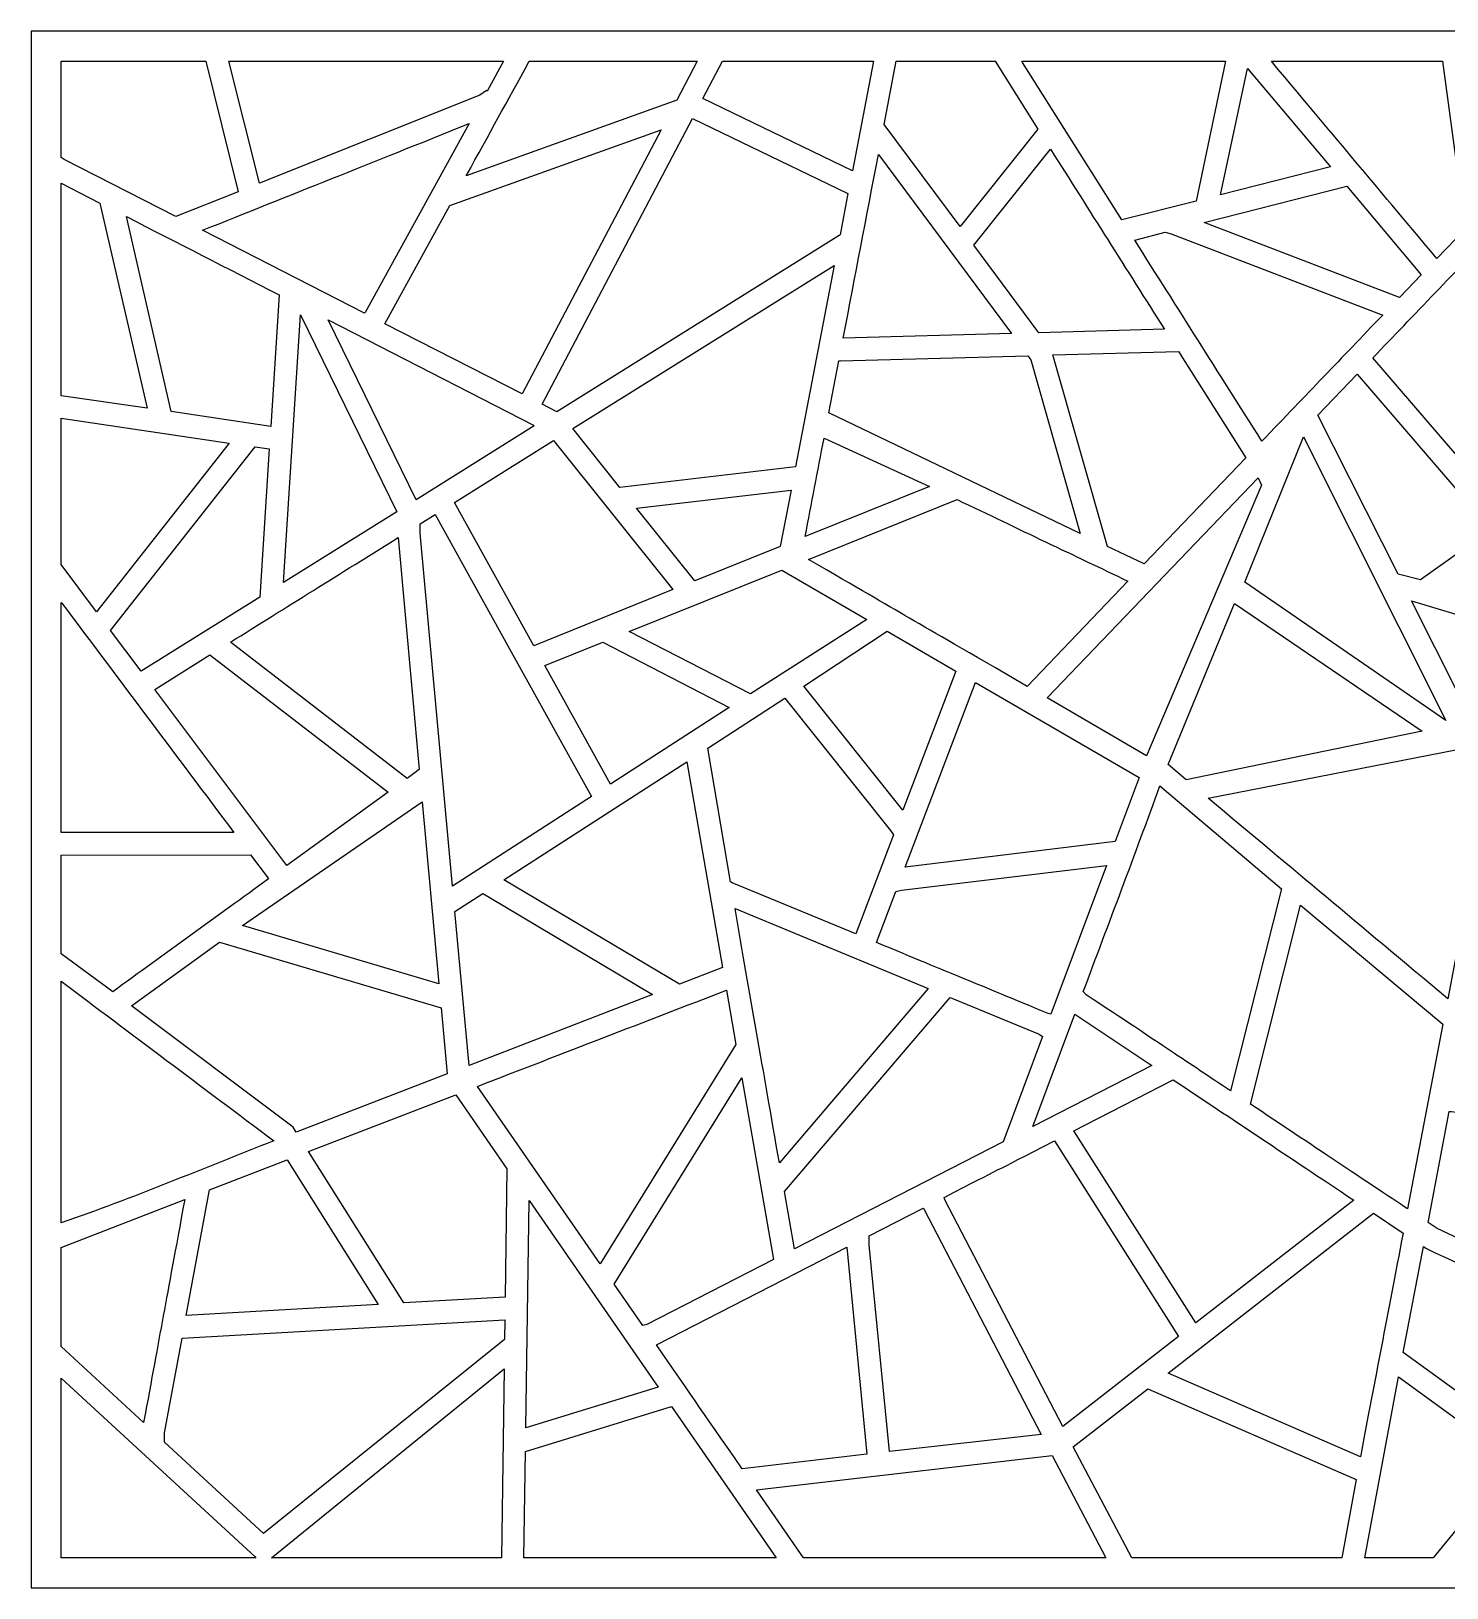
# Model space of a CAD drawing. Header units: centimetres. Extents: x -9.6 to 8.7, y -5.9 to 12.7.
# Drawn here: x -9.65 to -1.49, y 3.77 to 12.73 of the extents above; entities that cross this region are included whole.
import ezdxf

# ---------------------------------------------------------------- set-up
doc = ezdxf.new("R2010")
doc.units = ezdxf.units.CM
doc.header["$MEASUREMENT"] = 0
doc.layers.add('layer 1', color=7, linetype='Continuous')

msp = doc.modelspace()

# ---------------------------------------------------------------- linework, layer by layer
at = {"layer": 'layer 1', "color": 17}
for points, knots in [([(-9.64573, 3.76712), (-9.64573, 3.76712), (-9.64573, 12.73459), (-9.64573, 12.73459), (-9.64573, 12.73459), (-3.60843, 12.73459), (2.40099, 12.73459), (8.70075, 12.73459), (8.70075, 12.73459), (8.70075, 9.67505), (8.70075, 6.87624), (8.70075, 3.76712), (8.70075, 3.76712), (2.65615, 3.76712), (-3.45076, 3.76712), (-9.64573, 3.76712)], [0, 0, 0, 0, 0.2, 0.2, 0.2, 0.2, 0.4, 0.4, 0.4, 0.4, 0.6, 0.6, 0.6, 0.6, 1, 1, 1, 1]), ([(-9.47245, 12.00705), (-9.47245, 12.00705), (-9.45566, 11.99586), (-9.45566, 11.99586), (-9.45566, 11.99586), (-9.45566, 11.99586), (-8.81148, 11.66594), (-8.81148, 11.66594), (-8.81148, 11.66594), (-8.81148, 11.66594), (-8.45256, 11.80951), (-8.45256, 11.80951), (-8.45256, 11.80951), (-8.45256, 11.80951), (-8.63968, 12.56131), (-8.63968, 12.56131), (-8.63968, 12.56131), (-8.63968, 12.56131), (-9.47245, 12.56131), (-9.47245, 12.56131), (-9.47245, 12.56131), (-9.47245, 12.56131), (-9.47245, 12.00705), (-9.47245, 12.00705)], [0, 0, 0, 0, 0.1428571, 0.1428571, 0.1428571, 0.1428571, 0.2857143, 0.2857143, 0.2857143, 0.2857143, 0.4285714, 0.4285714, 0.4285714, 0.4285714, 0.5714286, 0.5714286, 0.5714286, 0.5714286, 0.7142857, 0.7142857, 0.7142857, 0.7142857, 1, 1, 1, 1]), ([(-8.50646, 12.56131), (-8.50646, 12.56131), (-8.33077, 11.85822), (-8.33077, 11.85822), (-8.33077, 11.85822), (-8.33077, 11.85822), (-7.06127, 12.36602), (-7.06127, 12.36602), (-7.06127, 12.36602), (-7.06127, 12.36602), (-7.02257, 12.39182), (-7.02257, 12.39182), (-7.02257, 12.39182), (-7.02257, 12.39182), (-7.01913, 12.38837), (-7.01913, 12.38837), (-7.01913, 12.38837), (-7.01913, 12.38837), (-6.92401, 12.56131), (-6.92401, 12.56131), (-6.92401, 12.56131), (-6.92401, 12.56131), (-8.50646, 12.56131), (-8.50646, 12.56131)], [0, 0, 0, 0, 0.1428571, 0.1428571, 0.1428571, 0.1428571, 0.2857143, 0.2857143, 0.2857143, 0.2857143, 0.4285714, 0.4285714, 0.4285714, 0.4285714, 0.5714286, 0.5714286, 0.5714286, 0.5714286, 0.7142857, 0.7142857, 0.7142857, 0.7142857, 1, 1, 1, 1]), ([(-6.77569, 12.56131), (-6.90701, 12.32254), (-6.99927, 12.15479), (-7.13854, 11.90157), (-7.13854, 11.90157), (-7.13854, 11.90157), (-5.92636, 12.3369), (-5.92636, 12.3369), (-5.92636, 12.3369), (-5.92636, 12.3369), (-5.80828, 12.56131), (-5.80828, 12.56131), (-5.80828, 12.56131), (-5.80828, 12.56131), (-6.77569, 12.56131), (-6.77569, 12.56131)], [0, 0, 0, 0, 0.2, 0.2, 0.2, 0.2, 0.4, 0.4, 0.4, 0.4, 0.6, 0.6, 0.6, 0.6, 1, 1, 1, 1]), ([(-5.66143, 12.56131), (-5.66143, 12.56131), (-5.77471, 12.346), (-5.77471, 12.346), (-5.77471, 12.346), (-5.77471, 12.346), (-4.91409, 11.93078), (-4.91409, 11.93078), (-4.91409, 11.93078), (-4.91409, 11.93078), (-4.79317, 12.56131), (-4.79317, 12.56131), (-4.79317, 12.56131), (-5.28466, 12.56131), (-5.50087, 12.56131), (-5.66143, 12.56131)], [0, 0, 0, 0, 0.2, 0.2, 0.2, 0.2, 0.4, 0.4, 0.4, 0.4, 0.6, 0.6, 0.6, 0.6, 1, 1, 1, 1]), ([(-4.66084, 12.56131), (-4.66084, 12.56131), (-4.73058, 12.19763), (-4.73058, 12.19763), (-4.73058, 12.19763), (-4.73058, 12.19763), (-4.2939, 11.60948), (-4.2939, 11.60948), (-4.2939, 11.60948), (-4.2939, 11.60948), (-3.84541, 12.1701), (-3.84541, 12.1701), (-3.84541, 12.1701), (-3.84541, 12.1701), (-4.09191, 12.56131), (-4.09191, 12.56131), (-4.09191, 12.56131), (-4.09191, 12.56131), (-4.66084, 12.56131), (-4.66084, 12.56131)], [0, 0, 0, 0, 0.1666667, 0.1666667, 0.1666667, 0.1666667, 0.3333333, 0.3333333, 0.3333333, 0.3333333, 0.5, 0.5, 0.5, 0.5, 0.6666667, 0.6666667, 0.6666667, 0.6666667, 1, 1, 1, 1]), ([(-3.93807, 12.56131), (-3.93807, 12.56131), (-3.93433, 12.55382), (-3.93433, 12.55382), (-3.93433, 12.55382), (-3.93433, 12.55382), (-3.3606, 11.64667), (-3.3606, 11.64667), (-3.3606, 11.64667), (-3.3606, 11.64667), (-2.93376, 11.75514), (-2.93376, 11.75514), (-2.93376, 11.75514), (-2.93376, 11.75514), (-2.76352, 12.56131), (-2.76352, 12.56131), (-2.76352, 12.56131), (-2.76352, 12.56131), (-3.93807, 12.56131), (-3.93807, 12.56131)], [0, 0, 0, 0, 0.1666667, 0.1666667, 0.1666667, 0.1666667, 0.3333333, 0.3333333, 0.3333333, 0.3333333, 0.5, 0.5, 0.5, 0.5, 0.6666667, 0.6666667, 0.6666667, 0.6666667, 1, 1, 1, 1]), ([(-2.49974, 12.56131), (-2.06961, 12.04846), (-1.94851, 11.90407), (-1.54654, 11.4248), (-1.54654, 11.4248), (-1.54654, 11.4248), (-1.38392, 11.59456), (-1.38392, 11.59456), (-1.38392, 11.59456), (-1.38392, 11.59456), (-1.51366, 12.56131), (-1.51366, 12.56131), (-1.51366, 12.56131), (-1.51366, 12.56131), (-2.49974, 12.56131), (-2.49974, 12.56131)], [0, 0, 0, 0, 0.2, 0.2, 0.2, 0.2, 0.4, 0.4, 0.4, 0.4, 0.6, 0.6, 0.6, 0.6, 1, 1, 1, 1]), ([(-2.15847, 11.95216), (-2.15847, 11.95216), (-2.63733, 12.51989), (-2.63733, 12.51989), (-2.63733, 12.51989), (-2.63733, 12.51989), (-2.79334, 11.79083), (-2.79334, 11.79083), (-2.79334, 11.79083), (-2.79334, 11.79083), (-2.15847, 11.95216), (-2.15847, 11.95216)], [0, 0, 0, 0, 0.25, 0.25, 0.25, 0.25, 0.5, 0.5, 0.5, 0.5, 1, 1, 1, 1]), ([(-7.72458, 11.10928), (-7.72458, 11.10928), (-7.72024, 11.11362), (-7.72024, 11.11362), (-7.72024, 11.11362), (-7.72024, 11.11362), (-7.1217, 12.20187), (-7.1217, 12.20187), (-7.1217, 12.20187), (-7.69418, 11.97288), (-8.14826, 11.79125), (-8.65802, 11.58734), (-8.65802, 11.58734), (-8.65802, 11.58734), (-7.72458, 11.10928), (-7.72458, 11.10928)], [0, 0, 0, 0, 0.2, 0.2, 0.2, 0.2, 0.4, 0.4, 0.4, 0.4, 0.6, 0.6, 0.6, 0.6, 1, 1, 1, 1]), ([(-4.98503, 11.56089), (-4.98503, 11.56089), (-4.93942, 11.7987), (-4.93942, 11.7987), (-4.93942, 11.7987), (-4.93942, 11.7987), (-5.83527, 12.23092), (-5.83527, 12.23092), (-5.83527, 12.23092), (-5.83527, 12.23092), (-6.70119, 10.58516), (-6.70119, 10.58516), (-6.70119, 10.58516), (-6.70119, 10.58516), (-6.61617, 10.54161), (-6.61617, 10.54161), (-6.61617, 10.54161), (-6.61617, 10.54161), (-4.98921, 11.55671), (-4.98921, 11.55671), (-4.98921, 11.55671), (-4.98921, 11.55671), (-4.98503, 11.56089), (-4.98503, 11.56089)], [0, 0, 0, 0, 0.1428571, 0.1428571, 0.1428571, 0.1428571, 0.2857143, 0.2857143, 0.2857143, 0.2857143, 0.4285714, 0.4285714, 0.4285714, 0.4285714, 0.5714286, 0.5714286, 0.5714286, 0.5714286, 0.7142857, 0.7142857, 0.7142857, 0.7142857, 1, 1, 1, 1]), ([(-7.23319, 11.72949), (-7.23319, 11.72949), (-7.60705, 11.04909), (-7.60705, 11.04909), (-7.60705, 11.04909), (-7.60705, 11.04909), (-6.81688, 10.64441), (-6.81688, 10.64441), (-6.81688, 10.64441), (-6.81688, 10.64441), (-6.01595, 12.16663), (-6.01595, 12.16663), (-6.01595, 12.16663), (-6.01595, 12.16663), (-7.23319, 11.72949), (-7.23319, 11.72949)], [0, 0, 0, 0, 0.2, 0.2, 0.2, 0.2, 0.4, 0.4, 0.4, 0.4, 0.6, 0.6, 0.6, 0.6, 1, 1, 1, 1]), ([(-4.76381, 12.02437), (-4.83486, 11.65391), (-4.89664, 11.33176), (-4.96685, 10.96568), (-4.96685, 10.96568), (-4.96685, 10.96568), (-3.99767, 10.99249), (-3.99767, 10.99249), (-3.99767, 10.99249), (-3.99767, 10.99249), (-4.76381, 12.02437), (-4.76381, 12.02437)], [0, 0, 0, 0, 0.25, 0.25, 0.25, 0.25, 0.5, 0.5, 0.5, 0.5, 1, 1, 1, 1]), ([(-3.11605, 11.01688), (-3.33846, 11.36854), (-3.54651, 11.69748), (-3.77193, 12.05391), (-3.77193, 12.05391), (-3.77193, 12.05391), (-4.21379, 11.50158), (-4.21379, 11.50158), (-4.21379, 11.50158), (-4.21379, 11.50158), (-3.83906, 10.99688), (-3.83906, 10.99688), (-3.83906, 10.99688), (-3.83906, 10.99688), (-3.11605, 11.01688), (-3.11605, 11.01688)], [0, 0, 0, 0, 0.2, 0.2, 0.2, 0.2, 0.4, 0.4, 0.4, 0.4, 0.6, 0.6, 0.6, 0.6, 1, 1, 1, 1]), ([(-9.47245, 10.63455), (-9.47245, 10.63455), (-8.97716, 10.56301), (-8.97716, 10.56301), (-8.97716, 10.56301), (-8.97716, 10.56301), (-9.24937, 11.74418), (-9.24937, 11.74418), (-9.24937, 11.74418), (-9.24937, 11.74418), (-9.47245, 11.85844), (-9.47245, 11.85844), (-9.47245, 11.85844), (-9.47245, 11.85844), (-9.47245, 10.63455), (-9.47245, 10.63455)], [0, 0, 0, 0, 0.2, 0.2, 0.2, 0.2, 0.4, 0.4, 0.4, 0.4, 0.6, 0.6, 0.6, 0.6, 1, 1, 1, 1]), ([(-1.76123, 11.20067), (-1.76123, 11.20067), (-1.63698, 11.33039), (-1.63698, 11.33039), (-1.63698, 11.33039), (-1.63698, 11.33039), (-2.06576, 11.84163), (-2.06576, 11.84163), (-2.06576, 11.84163), (-2.06576, 11.84163), (-2.88621, 11.63278), (-2.88621, 11.63278), (-2.88621, 11.63278), (-2.88621, 11.63278), (-1.76123, 11.20067), (-1.76123, 11.20067)], [0, 0, 0, 0, 0.2, 0.2, 0.2, 0.2, 0.4, 0.4, 0.4, 0.4, 0.6, 0.6, 0.6, 0.6, 1, 1, 1, 1]), ([(-8.26513, 10.45785), (-8.26513, 10.45785), (-8.21677, 11.21534), (-8.21677, 11.21534), (-8.21677, 11.21534), (-8.52386, 11.37262), (-8.79955, 11.51381), (-9.09659, 11.66594), (-9.09659, 11.66594), (-9.09659, 11.66594), (-8.83916, 10.54263), (-8.83916, 10.54263), (-8.83916, 10.54263), (-8.83916, 10.54263), (-8.26513, 10.45785), (-8.26513, 10.45785)], [0, 0, 0, 0, 0.2, 0.2, 0.2, 0.2, 0.4, 0.4, 0.4, 0.4, 0.6, 0.6, 0.6, 0.6, 1, 1, 1, 1]), ([(-2.55465, 10.37237), (-2.28525, 10.65362), (-2.10426, 10.84257), (-1.8587, 11.09892), (-1.8587, 11.09892), (-1.8587, 11.09892), (-3.0769, 11.56746), (-3.0769, 11.56746), (-3.0769, 11.56746), (-3.0769, 11.56746), (-3.11105, 11.57599), (-3.11105, 11.57599), (-3.11105, 11.57599), (-3.11105, 11.57599), (-3.28753, 11.53115), (-3.28753, 11.53115), (-3.28753, 11.53115), (-3.03417, 11.13055), (-2.8147, 10.78355), (-2.55465, 10.37237)], [0, 0, 0, 0, 0.1666667, 0.1666667, 0.1666667, 0.1666667, 0.3333333, 0.3333333, 0.3333333, 0.3333333, 0.5, 0.5, 0.5, 0.5, 0.6666667, 0.6666667, 0.6666667, 0.6666667, 1, 1, 1, 1]), ([(-1.20881, 11.5895), (-1.42353, 11.36534), (-1.68454, 11.09286), (-1.9148, 10.85247), (-1.9148, 10.85247), (-1.9148, 10.85247), (-1.14711, 9.96027), (-1.14711, 9.96027), (-1.14711, 9.96027), (-1.14711, 9.96027), (-1.12611, 9.93926), (-1.12611, 9.93926), (-1.12611, 9.93926), (-1.12611, 9.93926), (-0.93348, 10.07624), (-0.93348, 10.07624), (-0.93348, 10.07624), (-1.03049, 10.60942), (-1.1332, 11.17394), (-1.20881, 11.5895)], [0, 0, 0, 0, 0.1666667, 0.1666667, 0.1666667, 0.1666667, 0.3333333, 0.3333333, 0.3333333, 0.3333333, 0.5, 0.5, 0.5, 0.5, 0.6666667, 0.6666667, 0.6666667, 0.6666667, 1, 1, 1, 1]), ([(-5.24139, 10.22415), (-5.24139, 10.22415), (-5.01874, 11.3851), (-5.01874, 11.3851), (-5.01874, 11.3851), (-5.01874, 11.3851), (-6.52442, 10.44567), (-6.52442, 10.44567), (-6.52442, 10.44567), (-6.52442, 10.44567), (-6.25309, 10.10651), (-6.25309, 10.10651), (-6.25309, 10.10651), (-6.25309, 10.10651), (-5.24139, 10.22415), (-5.24139, 10.22415)], [0, 0, 0, 0, 0.2, 0.2, 0.2, 0.2, 0.4, 0.4, 0.4, 0.4, 0.6, 0.6, 0.6, 0.6, 1, 1, 1, 1]), ([(-8.09385, 11.10093), (-8.09385, 11.10093), (-8.19232, 9.55821), (-8.19232, 9.55821), (-8.19232, 9.55821), (-8.19232, 9.55821), (-7.53851, 9.96615), (-7.53851, 9.96615), (-7.53851, 9.96615), (-7.53851, 9.96615), (-8.09385, 11.10093), (-8.09385, 11.10093)], [0, 0, 0, 0, 0.25, 0.25, 0.25, 0.25, 0.5, 0.5, 0.5, 0.5, 1, 1, 1, 1]), ([(-6.74656, 10.46026), (-6.74656, 10.46026), (-6.75089, 10.46459), (-6.75089, 10.46459), (-6.75089, 10.46459), (-6.75089, 10.46459), (-7.93432, 11.07069), (-7.93432, 11.07069), (-7.93432, 11.07069), (-7.93432, 11.07069), (-7.4273, 10.03553), (-7.4273, 10.03553), (-7.4273, 10.03553), (-7.4273, 10.03553), (-6.74656, 10.46026), (-6.74656, 10.46026)], [0, 0, 0, 0, 0.2, 0.2, 0.2, 0.2, 0.4, 0.4, 0.4, 0.4, 0.6, 0.6, 0.6, 0.6, 1, 1, 1, 1]), ([(-4.99238, 10.83534), (-4.99238, 10.83534), (-5.04915, 10.53508), (-5.04915, 10.53508), (-5.04915, 10.53508), (-5.04915, 10.53508), (-3.6013, 9.8414), (-3.6013, 9.8414), (-3.6013, 9.8414), (-3.6013, 9.8414), (-3.88591, 10.84196), (-3.88591, 10.84196), (-3.88591, 10.84196), (-3.88591, 10.84196), (-3.90308, 10.86509), (-3.90308, 10.86509), (-3.90308, 10.86509), (-3.90308, 10.86509), (-4.98164, 10.83525), (-4.98164, 10.83525), (-4.98164, 10.83525), (-4.98164, 10.83525), (-4.99238, 10.83534), (-4.99238, 10.83534)], [0, 0, 0, 0, 0.1428571, 0.1428571, 0.1428571, 0.1428571, 0.2857143, 0.2857143, 0.2857143, 0.2857143, 0.4285714, 0.4285714, 0.4285714, 0.4285714, 0.5714286, 0.5714286, 0.5714286, 0.5714286, 0.7142857, 0.7142857, 0.7142857, 0.7142857, 1, 1, 1, 1]), ([(-3.23207, 9.66518), (-3.23207, 9.66518), (-2.64728, 10.27568), (-2.64728, 10.27568), (-2.64728, 10.27568), (-2.64728, 10.27568), (-3.03524, 10.8891), (-3.03524, 10.8891), (-3.03524, 10.8891), (-3.03524, 10.8891), (-3.75851, 10.86909), (-3.75851, 10.86909), (-3.75851, 10.86909), (-3.75851, 10.86909), (-3.44496, 9.76678), (-3.44496, 9.76678), (-3.44496, 9.76678), (-3.44496, 9.76678), (-3.23207, 9.66518), (-3.23207, 9.66518)], [0, 0, 0, 0, 0.1666667, 0.1666667, 0.1666667, 0.1666667, 0.3333333, 0.3333333, 0.3333333, 0.3333333, 0.5, 0.5, 0.5, 0.5, 0.6666667, 0.6666667, 0.6666667, 0.6666667, 1, 1, 1, 1]), ([(-2.00543, 10.75786), (-2.00543, 10.75786), (-2.23134, 10.52202), (-2.23134, 10.52202), (-2.23134, 10.52202), (-2.23134, 10.52202), (-1.76994, 9.60577), (-1.76994, 9.60577), (-1.76994, 9.60577), (-1.76994, 9.60577), (-1.64129, 9.57291), (-1.64129, 9.57291), (-1.64129, 9.57291), (-1.64129, 9.57291), (-1.23618, 9.86099), (-1.23618, 9.86099), (-1.23618, 9.86099), (-1.23618, 9.86099), (-1.24663, 9.87666), (-1.24663, 9.87666), (-1.24663, 9.87666), (-1.24663, 9.87666), (-2.00543, 10.75786), (-2.00543, 10.75786)], [0, 0, 0, 0, 0.1428571, 0.1428571, 0.1428571, 0.1428571, 0.2857143, 0.2857143, 0.2857143, 0.2857143, 0.4285714, 0.4285714, 0.4285714, 0.4285714, 0.5714286, 0.5714286, 0.5714286, 0.5714286, 0.7142857, 0.7142857, 0.7142857, 0.7142857, 1, 1, 1, 1]), ([(-9.47245, 10.50484), (-9.47245, 10.50484), (-9.47245, 9.66221), (-9.47245, 9.66221), (-9.47245, 9.66221), (-9.47245, 9.66221), (-9.26874, 9.38964), (-9.26874, 9.38964), (-9.26874, 9.38964), (-9.26874, 9.38964), (-8.50483, 10.36188), (-8.50483, 10.36188), (-8.50483, 10.36188), (-8.50483, 10.36188), (-9.47245, 10.50484), (-9.47245, 10.50484)], [0, 0, 0, 0, 0.2, 0.2, 0.2, 0.2, 0.4, 0.4, 0.4, 0.4, 0.6, 0.6, 0.6, 0.6, 1, 1, 1, 1]), ([(-9.1875, 9.28131), (-9.1875, 9.28131), (-9.01173, 9.04696), (-9.01173, 9.04696), (-9.01173, 9.04696), (-9.01173, 9.04696), (-8.32795, 9.47359), (-8.32795, 9.47359), (-8.32795, 9.47359), (-8.32795, 9.47359), (-8.27343, 10.32771), (-8.27343, 10.32771), (-8.27343, 10.32771), (-8.27343, 10.32771), (-8.35549, 10.33945), (-8.35549, 10.33945), (-8.35549, 10.33945), (-8.35549, 10.33945), (-9.1875, 9.28131), (-9.1875, 9.28131)], [0, 0, 0, 0, 0.1666667, 0.1666667, 0.1666667, 0.1666667, 0.3333333, 0.3333333, 0.3333333, 0.3333333, 0.5, 0.5, 0.5, 0.5, 0.6666667, 0.6666667, 0.6666667, 0.6666667, 1, 1, 1, 1]), ([(-7.20677, 10.01994), (-7.20677, 10.01994), (-6.75018, 9.19458), (-6.75018, 9.19458), (-6.75018, 9.19458), (-6.75018, 9.19458), (-5.9482, 9.51736), (-5.9482, 9.51736), (-5.9482, 9.51736), (-5.9482, 9.51736), (-6.63544, 10.37641), (-6.63544, 10.37641), (-6.63544, 10.37641), (-6.63544, 10.37641), (-7.20677, 10.01994), (-7.20677, 10.01994)], [0, 0, 0, 0, 0.2, 0.2, 0.2, 0.2, 0.4, 0.4, 0.4, 0.4, 0.6, 0.6, 0.6, 0.6, 1, 1, 1, 1]), ([(-5.18576, 9.82422), (-5.18576, 9.82422), (-4.47033, 10.11216), (-4.47033, 10.11216), (-4.47033, 10.11216), (-4.47033, 10.11216), (-5.07735, 10.38948), (-5.07735, 10.38948), (-5.07735, 10.38948), (-5.11444, 10.1961), (-5.14895, 10.01613), (-5.18576, 9.82422)], [0, 0, 0, 0, 0.25, 0.25, 0.25, 0.25, 0.5, 0.5, 0.5, 0.5, 1, 1, 1, 1]), ([(-1.49384, 8.76428), (-1.49384, 8.76428), (-2.31468, 10.39839), (-2.31468, 10.39839), (-2.31468, 10.39839), (-2.31468, 10.39839), (-2.65381, 9.56111), (-2.65381, 9.56111), (-2.65381, 9.56111), (-2.65381, 9.56111), (-1.49384, 8.76428), (-1.49384, 8.76428)], [0, 0, 0, 0, 0.25, 0.25, 0.25, 0.25, 0.5, 0.5, 0.5, 0.5, 1, 1, 1, 1]), ([(-2.55594, 10.11923), (-2.55594, 10.11923), (-2.57694, 10.16123), (-2.57694, 10.16123), (-2.57694, 10.16123), (-2.57694, 10.16123), (-3.79158, 8.89319), (-3.79158, 8.89319), (-3.79158, 8.89319), (-3.79158, 8.89319), (-3.21996, 8.55965), (-3.21996, 8.55965), (-3.21996, 8.55965), (-3.21996, 8.55965), (-2.55594, 10.11923), (-2.55594, 10.11923)], [0, 0, 0, 0, 0.2, 0.2, 0.2, 0.2, 0.4, 0.4, 0.4, 0.4, 0.6, 0.6, 0.6, 0.6, 1, 1, 1, 1]), ([(-5.8223, 9.56803), (-5.8223, 9.56803), (-5.32916, 9.7665), (-5.32916, 9.7665), (-5.32916, 9.7665), (-5.32916, 9.7665), (-5.26706, 10.09033), (-5.26706, 10.09033), (-5.26706, 10.09033), (-5.26706, 10.09033), (-6.15733, 9.98681), (-6.15733, 9.98681), (-6.15733, 9.98681), (-6.15733, 9.98681), (-5.8223, 9.56803), (-5.8223, 9.56803)], [0, 0, 0, 0, 0.2, 0.2, 0.2, 0.2, 0.4, 0.4, 0.4, 0.4, 0.6, 0.6, 0.6, 0.6, 1, 1, 1, 1]), ([(-4.31109, 10.03615), (-4.31109, 10.03615), (-5.16775, 9.69137), (-5.16775, 9.69137), (-5.16775, 9.69137), (-4.57381, 9.34688), (-4.6261, 9.37721), (-3.90728, 8.96029), (-3.90728, 8.96029), (-3.90728, 8.96029), (-3.32674, 9.56635), (-3.32674, 9.56635), (-3.32674, 9.56635), (-3.63916, 9.71546), (-3.95029, 9.86396), (-4.31109, 10.03615)], [0, 0, 0, 0, 0.2, 0.2, 0.2, 0.2, 0.4, 0.4, 0.4, 0.4, 0.6, 0.6, 0.6, 0.6, 1, 1, 1, 1]), ([(-7.21732, 7.80951), (-7.21732, 7.80951), (-6.41721, 8.32611), (-6.41721, 8.32611), (-6.41721, 8.32611), (-6.41721, 8.32611), (-6.87932, 9.15892), (-6.87932, 9.15892), (-6.87932, 9.15892), (-6.87932, 9.15892), (-6.87902, 9.15899), (-6.87902, 9.15899), (-6.87902, 9.15899), (-6.87902, 9.15899), (-7.31718, 9.95105), (-7.31718, 9.95105), (-7.31718, 9.95105), (-7.31718, 9.95105), (-7.40374, 9.89704), (-7.40374, 9.89704), (-7.40374, 9.89704), (-7.40374, 9.89704), (-7.40374, 9.8432), (-7.40374, 9.8432), (-7.40374, 9.8432), (-7.40374, 9.8432), (-7.21732, 7.80951), (-7.21732, 7.80951)], [0, 0, 0, 0, 0.125, 0.125, 0.125, 0.125, 0.25, 0.25, 0.25, 0.25, 0.375, 0.375, 0.375, 0.375, 0.5, 0.5, 0.5, 0.5, 0.625, 0.625, 0.625, 0.625, 0.75, 0.75, 0.75, 0.75, 1, 1, 1, 1]), ([(-7.47961, 8.42942), (-7.47961, 8.42942), (-7.40922, 8.48041), (-7.40922, 8.48041), (-7.40922, 8.48041), (-7.40922, 8.48041), (-7.53186, 9.81711), (-7.53186, 9.81711), (-7.53186, 9.81711), (-7.86818, 9.60727), (-8.17376, 9.41661), (-8.49792, 9.21436), (-8.49792, 9.21436), (-8.49792, 9.21436), (-7.47961, 8.42942), (-7.47961, 8.42942)], [0, 0, 0, 0, 0.2, 0.2, 0.2, 0.2, 0.4, 0.4, 0.4, 0.4, 0.6, 0.6, 0.6, 0.6, 1, 1, 1, 1]), ([(-5.32067, 9.62982), (-5.32067, 9.62982), (-6.20101, 9.27551), (-6.20101, 9.27551), (-6.20101, 9.27551), (-6.20101, 9.27551), (-5.50158, 8.91721), (-5.50158, 8.91721), (-5.50158, 8.91721), (-5.50158, 8.91721), (-4.83084, 9.34572), (-4.83084, 9.34572), (-4.83084, 9.34572), (-4.83084, 9.34572), (-5.32067, 9.62982), (-5.32067, 9.62982)], [0, 0, 0, 0, 0.2, 0.2, 0.2, 0.2, 0.4, 0.4, 0.4, 0.4, 0.6, 0.6, 0.6, 0.6, 1, 1, 1, 1]), ([(-9.47245, 8.11786), (-9.47245, 8.11786), (-8.47785, 8.11851), (-8.47785, 8.11851), (-8.47785, 8.11851), (-8.8133, 8.56577), (-9.13317, 8.99226), (-9.46843, 9.43929), (-9.46843, 9.43929), (-9.46843, 9.43929), (-9.47245, 9.4433), (-9.47245, 9.4433), (-9.47245, 9.4433), (-9.47245, 9.4433), (-9.47245, 8.11786), (-9.47245, 8.11786)], [0, 0, 0, 0, 0.2, 0.2, 0.2, 0.2, 0.4, 0.4, 0.4, 0.4, 0.6, 0.6, 0.6, 0.6, 1, 1, 1, 1]), ([(-2.71163, 9.43721), (-2.71163, 9.43721), (-3.09528, 8.50928), (-3.09528, 8.50928), (-3.09528, 8.50928), (-3.09528, 8.50928), (-2.99142, 8.42233), (-2.99142, 8.42233), (-2.99142, 8.42233), (-2.99142, 8.42233), (-1.63167, 8.70125), (-1.63167, 8.70125), (-1.63167, 8.70125), (-1.63167, 8.70125), (-2.71163, 9.43721), (-2.71163, 9.43721)], [0, 0, 0, 0, 0.2, 0.2, 0.2, 0.2, 0.4, 0.4, 0.4, 0.4, 0.6, 0.6, 0.6, 0.6, 1, 1, 1, 1]), ([(-1.15005, 8.3738), (-0.82749, 8.59436), (-0.50194, 8.81712), (-0.21968, 9.00889), (-0.21968, 9.00889), (-0.21968, 9.00889), (-1.6934, 9.45253), (-1.6934, 9.45253), (-1.6934, 9.45253), (-1.6934, 9.45253), (-1.15005, 8.3738), (-1.15005, 8.3738)], [0, 0, 0, 0, 0.25, 0.25, 0.25, 0.25, 0.5, 0.5, 0.5, 0.5, 1, 1, 1, 1]), ([(-4.62311, 8.24756), (-4.62311, 8.24756), (-4.31806, 9.04831), (-4.31806, 9.04831), (-4.31806, 9.04831), (-4.31806, 9.04831), (-4.71451, 9.27825), (-4.71451, 9.27825), (-4.71451, 9.27825), (-4.71451, 9.27825), (-5.19317, 8.96225), (-5.19317, 8.96225), (-5.19317, 8.96225), (-5.19317, 8.96225), (-4.62311, 8.24756), (-4.62311, 8.24756)], [0, 0, 0, 0, 0.2, 0.2, 0.2, 0.2, 0.4, 0.4, 0.4, 0.4, 0.6, 0.6, 0.6, 0.6, 1, 1, 1, 1]), ([(-6.30782, 8.3967), (-6.30782, 8.3967), (-5.62439, 8.83802), (-5.62439, 8.83802), (-5.62439, 8.83802), (-5.62439, 8.83802), (-6.3522, 9.21466), (-6.3522, 9.21466), (-6.3522, 9.21466), (-6.3522, 9.21466), (-6.6868, 9.08), (-6.6868, 9.08), (-6.6868, 9.08), (-6.6868, 9.08), (-6.30782, 8.3967), (-6.30782, 8.3967)], [0, 0, 0, 0, 0.2, 0.2, 0.2, 0.2, 0.4, 0.4, 0.4, 0.4, 0.6, 0.6, 0.6, 0.6, 1, 1, 1, 1]), ([(-8.17157, 7.92816), (-8.17157, 7.92816), (-7.58936, 8.34992), (-7.58936, 8.34992), (-7.58936, 8.34992), (-7.58936, 8.34992), (-8.61557, 9.14096), (-8.61557, 9.14096), (-8.61557, 9.14096), (-8.61557, 9.14096), (-8.93347, 8.94261), (-8.93347, 8.94261), (-8.93347, 8.94261), (-8.93347, 8.94261), (-8.17157, 7.92816), (-8.17157, 7.92816)], [0, 0, 0, 0, 0.2, 0.2, 0.2, 0.2, 0.4, 0.4, 0.4, 0.4, 0.6, 0.6, 0.6, 0.6, 1, 1, 1, 1]), ([(-3.39956, 8.06604), (-3.39956, 8.06604), (-3.26202, 8.43502), (-3.26202, 8.43502), (-3.26202, 8.43502), (-3.26202, 8.43502), (-4.20415, 8.98224), (-4.20415, 8.98224), (-4.20415, 8.98224), (-4.20415, 8.98224), (-4.60903, 7.91944), (-4.60903, 7.91944), (-4.60903, 7.91944), (-4.60903, 7.91944), (-3.39956, 8.06604), (-3.39956, 8.06604)], [0, 0, 0, 0, 0.2, 0.2, 0.2, 0.2, 0.4, 0.4, 0.4, 0.4, 0.6, 0.6, 0.6, 0.6, 1, 1, 1, 1]), ([(-5.74704, 8.6042), (-5.74704, 8.6042), (-5.61716, 7.83475), (-5.61716, 7.83475), (-5.61716, 7.83475), (-5.61716, 7.83475), (-5.60692, 7.82793), (-5.60692, 7.82793), (-5.60692, 7.82793), (-5.60692, 7.82793), (-4.89499, 7.53387), (-4.89499, 7.53387), (-4.89499, 7.53387), (-4.89499, 7.53387), (-4.67775, 8.10411), (-4.67775, 8.10411), (-4.67775, 8.10411), (-4.67775, 8.10411), (-4.69486, 8.12977), (-4.69486, 8.12977), (-4.69486, 8.12977), (-4.69486, 8.12977), (-5.30277, 8.89152), (-5.30277, 8.89152), (-5.30277, 8.89152), (-5.30277, 8.89152), (-5.74704, 8.6042), (-5.74704, 8.6042)], [0, 0, 0, 0, 0.125, 0.125, 0.125, 0.125, 0.25, 0.25, 0.25, 0.25, 0.375, 0.375, 0.375, 0.375, 0.5, 0.5, 0.5, 0.5, 0.625, 0.625, 0.625, 0.625, 0.75, 0.75, 0.75, 0.75, 1, 1, 1, 1]), ([(-5.91078, 7.24455), (-5.91078, 7.24455), (-5.66283, 7.34031), (-5.66283, 7.34031), (-5.66283, 7.34031), (-5.66283, 7.34031), (-5.86769, 8.52621), (-5.86769, 8.52621), (-5.86769, 8.52621), (-5.86769, 8.52621), (-6.92169, 7.8466), (-6.92169, 7.8466), (-6.92169, 7.8466), (-6.92169, 7.8466), (-5.91078, 7.24455), (-5.91078, 7.24455)], [0, 0, 0, 0, 0.2, 0.2, 0.2, 0.2, 0.4, 0.4, 0.4, 0.4, 0.6, 0.6, 0.6, 0.6, 1, 1, 1, 1]), ([(-1.4275, 8.59705), (-1.4275, 8.59705), (-2.86413, 8.31577), (-2.86413, 8.31577), (-2.86413, 8.31577), (-2.35629, 7.89059), (-2.02123, 7.61008), (-1.48363, 7.16), (-1.48363, 7.16), (-1.48363, 7.16), (-1.2655, 8.30259), (-1.2655, 8.30259), (-1.2655, 8.30259), (-1.2655, 8.30259), (-1.26451, 8.30775), (-1.26451, 8.30775), (-1.26451, 8.30775), (-1.26451, 8.30775), (-1.4275, 8.59705), (-1.4275, 8.59705)], [0, 0, 0, 0, 0.1666667, 0.1666667, 0.1666667, 0.1666667, 0.3333333, 0.3333333, 0.3333333, 0.3333333, 0.5, 0.5, 0.5, 0.5, 0.6666667, 0.6666667, 0.6666667, 0.6666667, 1, 1, 1, 1]), ([(-2.73539, 6.63008), (-2.73539, 6.63008), (-2.44241, 7.7932), (-2.44241, 7.7932), (-2.44241, 7.7932), (-2.44241, 7.7932), (-3.14344, 8.38623), (-3.14344, 8.38623), (-3.14344, 8.38623), (-3.28539, 7.98969), (-3.43636, 7.59608), (-3.58373, 7.2015), (-3.58373, 7.2015), (-3.58373, 7.2015), (-3.56614, 7.18391), (-3.56614, 7.18391), (-3.56614, 7.18391), (-3.13014, 6.89324), (-2.98518, 6.79661), (-2.73539, 6.63008)], [0, 0, 0, 0, 0.1666667, 0.1666667, 0.1666667, 0.1666667, 0.3333333, 0.3333333, 0.3333333, 0.3333333, 0.5, 0.5, 0.5, 0.5, 0.6666667, 0.6666667, 0.6666667, 0.6666667, 1, 1, 1, 1]), ([(-8.42746, 7.58231), (-8.42746, 7.58231), (-7.29607, 7.24709), (-7.29607, 7.24709), (-7.29607, 7.24709), (-7.29607, 7.24709), (-7.39224, 8.29533), (-7.39224, 8.29533), (-7.39224, 8.29533), (-7.39224, 8.29533), (-8.42746, 7.58231), (-8.42746, 7.58231)], [0, 0, 0, 0, 0.25, 0.25, 0.25, 0.25, 0.5, 0.5, 0.5, 0.5, 1, 1, 1, 1]), ([(-9.47245, 7.4202), (-9.47245, 7.4202), (-9.17542, 7.20097), (-9.17542, 7.20097), (-9.17542, 7.20097), (-8.87298, 7.42006), (-8.5771, 7.63439), (-8.27826, 7.85087), (-8.27826, 7.85087), (-8.27826, 7.85087), (-8.28054, 7.85543), (-8.28054, 7.85543), (-8.28054, 7.85543), (-8.28054, 7.85543), (-8.38103, 7.98921), (-8.38103, 7.98921), (-8.38103, 7.98921), (-8.38103, 7.98921), (-9.47245, 7.98802), (-9.47245, 7.98802), (-9.47245, 7.98802), (-9.47245, 7.98802), (-9.47245, 7.4202), (-9.47245, 7.4202)], [0, 0, 0, 0, 0.1428571, 0.1428571, 0.1428571, 0.1428571, 0.2857143, 0.2857143, 0.2857143, 0.2857143, 0.4285714, 0.4285714, 0.4285714, 0.4285714, 0.5714286, 0.5714286, 0.5714286, 0.5714286, 0.7142857, 0.7142857, 0.7142857, 0.7142857, 1, 1, 1, 1]), ([(-3.77082, 7.07204), (-3.77082, 7.07204), (-3.45078, 7.92892), (-3.45078, 7.92892), (-3.45078, 7.92892), (-3.45078, 7.92892), (-4.63066, 7.7859), (-4.63066, 7.7859), (-4.63066, 7.7859), (-4.63066, 7.7859), (-4.66298, 7.77782), (-4.66298, 7.77782), (-4.66298, 7.77782), (-4.66298, 7.77782), (-4.77482, 7.48423), (-4.77482, 7.48423), (-4.77482, 7.48423), (-4.3305, 7.30071), (-4.20306, 7.24807), (-3.78617, 7.07588), (-3.78617, 7.07588), (-3.78617, 7.07588), (-3.77082, 7.07204), (-3.77082, 7.07204)], [0, 0, 0, 0, 0.1428571, 0.1428571, 0.1428571, 0.1428571, 0.2857143, 0.2857143, 0.2857143, 0.2857143, 0.4285714, 0.4285714, 0.4285714, 0.4285714, 0.5714286, 0.5714286, 0.5714286, 0.5714286, 0.7142857, 0.7142857, 0.7142857, 0.7142857, 1, 1, 1, 1]), ([(-7.1224, 6.77658), (-7.1224, 6.77658), (-6.06659, 7.18436), (-6.06659, 7.18436), (-6.06659, 7.18436), (-6.06659, 7.18436), (-7.00661, 7.74527), (-7.00661, 7.74527), (-7.00661, 7.74527), (-7.00661, 7.74527), (-7.04344, 7.76723), (-7.04344, 7.76723), (-7.04344, 7.76723), (-7.04344, 7.76723), (-7.20447, 7.66361), (-7.20447, 7.66361), (-7.20447, 7.66361), (-7.20447, 7.66361), (-7.1224, 6.77658), (-7.1224, 6.77658)], [0, 0, 0, 0, 0.1666667, 0.1666667, 0.1666667, 0.1666667, 0.3333333, 0.3333333, 0.3333333, 0.3333333, 0.5, 0.5, 0.5, 0.5, 0.6666667, 0.6666667, 0.6666667, 0.6666667, 1, 1, 1, 1]), ([(-5.33457, 6.21479), (-5.33457, 6.21479), (-4.47675, 7.22051), (-4.47675, 7.22051), (-4.47675, 7.22051), (-4.47675, 7.22051), (-5.59024, 7.68042), (-5.59024, 7.68042), (-5.59024, 7.68042), (-5.50297, 7.18014), (-5.43122, 6.76884), (-5.33457, 6.21479)], [0, 0, 0, 0, 0.25, 0.25, 0.25, 0.25, 0.5, 0.5, 0.5, 0.5, 1, 1, 1, 1]), ([(-1.7147, 5.94962), (-1.7147, 5.94962), (-1.51153, 7.01386), (-1.51153, 7.01386), (-1.51153, 7.01386), (-1.51153, 7.01386), (-2.33173, 7.70054), (-2.33173, 7.70054), (-2.33173, 7.70054), (-2.33173, 7.70054), (-2.62064, 6.55358), (-2.62064, 6.55358), (-2.62064, 6.55358), (-2.27322, 6.32197), (-1.94126, 6.10066), (-1.7147, 5.94962)], [0, 0, 0, 0, 0.2, 0.2, 0.2, 0.2, 0.4, 0.4, 0.4, 0.4, 0.6, 0.6, 0.6, 0.6, 1, 1, 1, 1]), ([(-8.11788, 6.39209), (-8.11788, 6.39209), (-7.24844, 6.7279), (-7.24844, 6.7279), (-7.24844, 6.7279), (-7.24844, 6.7279), (-7.28329, 7.10775), (-7.28329, 7.10775), (-7.28329, 7.10775), (-7.28329, 7.10775), (-8.56026, 7.48611), (-8.56026, 7.48611), (-8.56026, 7.48611), (-8.56026, 7.48611), (-9.06658, 7.11934), (-9.06658, 7.11934), (-9.06658, 7.11934), (-9.06658, 7.11934), (-8.13664, 6.42188), (-8.13664, 6.42188), (-8.13664, 6.42188), (-8.13664, 6.42188), (-8.11788, 6.39209), (-8.11788, 6.39209)], [0, 0, 0, 0, 0.1428571, 0.1428571, 0.1428571, 0.1428571, 0.2857143, 0.2857143, 0.2857143, 0.2857143, 0.4285714, 0.4285714, 0.4285714, 0.4285714, 0.5714286, 0.5714286, 0.5714286, 0.5714286, 0.7142857, 0.7142857, 0.7142857, 0.7142857, 1, 1, 1, 1]), ([(-9.47245, 5.87057), (-9.06335, 6.00839), (-8.65106, 6.18616), (-8.24702, 6.34222), (-8.24702, 6.34222), (-8.67009, 6.65952), (-9.06379, 6.95479), (-9.47245, 7.26129), (-9.47245, 7.26129), (-9.47245, 7.26129), (-9.47245, 5.87057), (-9.47245, 5.87057)], [0, 0, 0, 0, 0.25, 0.25, 0.25, 0.25, 0.5, 0.5, 0.5, 0.5, 1, 1, 1, 1]), ([(-5.64006, 7.20978), (-6.10901, 7.02866), (-6.57682, 6.84798), (-7.07384, 6.65602), (-7.07384, 6.65602), (-7.07384, 6.65602), (-6.36644, 5.63387), (-6.36644, 5.63387), (-6.36644, 5.63387), (-6.36644, 5.63387), (-5.58552, 6.89712), (-5.58552, 6.89712), (-5.58552, 6.89712), (-5.58552, 6.89712), (-5.64006, 7.20978), (-5.64006, 7.20978)], [0, 0, 0, 0, 0.2, 0.2, 0.2, 0.2, 0.4, 0.4, 0.4, 0.4, 0.6, 0.6, 0.6, 0.6, 1, 1, 1, 1]), ([(-5.24825, 5.71999), (-5.24825, 5.71999), (-4.04542, 6.33683), (-4.04542, 6.33683), (-4.04542, 6.33683), (-4.04542, 6.33683), (-3.81866, 6.94396), (-3.81866, 6.94396), (-3.81866, 6.94396), (-3.81866, 6.94396), (-3.83729, 6.95638), (-3.83729, 6.95638), (-3.83729, 6.95638), (-3.83729, 6.95638), (-4.35046, 7.16834), (-4.35046, 7.16834), (-4.35046, 7.16834), (-4.35046, 7.16834), (-5.30505, 6.0495), (-5.30505, 6.0495), (-5.30505, 6.0495), (-5.30505, 6.0495), (-5.24825, 5.71999), (-5.24825, 5.71999)], [0, 0, 0, 0, 0.1428571, 0.1428571, 0.1428571, 0.1428571, 0.2857143, 0.2857143, 0.2857143, 0.2857143, 0.4285714, 0.4285714, 0.4285714, 0.4285714, 0.5714286, 0.5714286, 0.5714286, 0.5714286, 0.7142857, 0.7142857, 0.7142857, 0.7142857, 1, 1, 1, 1]), ([(-3.87382, 6.42483), (-3.87382, 6.42483), (-3.18877, 6.77614), (-3.18877, 6.77614), (-3.18877, 6.77614), (-3.18877, 6.77614), (-3.63219, 7.07175), (-3.63219, 7.07175), (-3.63219, 7.07175), (-3.63219, 7.07175), (-3.87382, 6.42483), (-3.87382, 6.42483)], [0, 0, 0, 0, 0.25, 0.25, 0.25, 0.25, 0.5, 0.5, 0.5, 0.5, 1, 1, 1, 1]), ([(-6.28574, 5.51726), (-6.28574, 5.51726), (-6.12048, 5.27846), (-6.12048, 5.27846), (-6.12048, 5.27846), (-6.12048, 5.27846), (-6.09852, 5.28396), (-6.09852, 5.28396), (-6.09852, 5.28396), (-6.09852, 5.28396), (-5.36935, 5.65789), (-5.36935, 5.65789), (-5.36935, 5.65789), (-5.36935, 5.65789), (-5.5519, 6.70436), (-5.5519, 6.70436), (-5.5519, 6.70436), (-5.5519, 6.70436), (-6.28574, 5.51726), (-6.28574, 5.51726)], [0, 0, 0, 0, 0.1666667, 0.1666667, 0.1666667, 0.1666667, 0.3333333, 0.3333333, 0.3333333, 0.3333333, 0.5, 0.5, 0.5, 0.5, 0.6666667, 0.6666667, 0.6666667, 0.6666667, 1, 1, 1, 1]), ([(-3.06494, 6.69358), (-3.06494, 6.69358), (-3.6377, 6.3997), (-3.6377, 6.3997), (-3.6377, 6.3997), (-3.6377, 6.3997), (-2.93614, 5.29407), (-2.93614, 5.29407), (-2.93614, 5.29407), (-2.93614, 5.29407), (-2.02571, 6.00076), (-2.02571, 6.00076), (-2.02571, 6.00076), (-2.40567, 6.25407), (-2.72474, 6.46679), (-3.06494, 6.69358)], [0, 0, 0, 0, 0.2, 0.2, 0.2, 0.2, 0.4, 0.4, 0.4, 0.4, 0.6, 0.6, 0.6, 0.6, 1, 1, 1, 1]), ([(-7.49862, 5.40856), (-7.49862, 5.40856), (-6.91474, 5.44226), (-6.91474, 5.44226), (-6.91474, 5.44226), (-6.91474, 5.44226), (-6.9046, 6.18086), (-6.9046, 6.18086), (-6.9046, 6.18086), (-6.9046, 6.18086), (-7.19855, 6.60785), (-7.19855, 6.60785), (-7.19855, 6.60785), (-7.19855, 6.60785), (-8.04732, 6.28003), (-8.04732, 6.28003), (-8.04732, 6.28003), (-8.04732, 6.28003), (-7.49862, 5.40856), (-7.49862, 5.40856)], [0, 0, 0, 0, 0.1666667, 0.1666667, 0.1666667, 0.1666667, 0.3333333, 0.3333333, 0.3333333, 0.3333333, 0.5, 0.5, 0.5, 0.5, 0.6666667, 0.6666667, 0.6666667, 0.6666667, 1, 1, 1, 1]), ([(-1.47519, 6.51115), (-1.47519, 6.51115), (-1.59733, 5.87137), (-1.59733, 5.87137), (-1.59733, 5.87137), (-1.59733, 5.87137), (-1.54545, 5.83679), (-1.54545, 5.83679), (-1.54545, 5.83679), (-1.54545, 5.83679), (-0.70322, 5.44255), (-0.70322, 5.44255), (-0.70322, 5.44255), (-0.4837, 5.78475), (-0.31853, 6.04222), (-0.13901, 6.32206), (-0.13901, 6.32206), (-0.13901, 6.32206), (-1.46263, 6.51115), (-1.46263, 6.51115), (-1.46263, 6.51115), (-1.46263, 6.51115), (-1.47519, 6.51115), (-1.47519, 6.51115)], [0, 0, 0, 0, 0.1428571, 0.1428571, 0.1428571, 0.1428571, 0.2857143, 0.2857143, 0.2857143, 0.2857143, 0.4285714, 0.4285714, 0.4285714, 0.4285714, 0.5714286, 0.5714286, 0.5714286, 0.5714286, 0.7142857, 0.7142857, 0.7142857, 0.7142857, 1, 1, 1, 1]), ([(-3.74951, 6.34204), (-4.13275, 6.1455), (-4.02803, 6.19969), (-4.38578, 6.01623), (-4.38578, 6.01623), (-4.38578, 6.01623), (-4.38229, 6.00225), (-4.38229, 6.00225), (-4.38229, 6.00225), (-4.38229, 6.00225), (-3.70212, 4.69633), (-3.70212, 4.69633), (-3.70212, 4.69633), (-3.70212, 4.69633), (-3.03524, 5.21489), (-3.03524, 5.21489), (-3.03524, 5.21489), (-3.03524, 5.21489), (-3.74951, 6.34204), (-3.74951, 6.34204)], [0, 0, 0, 0, 0.1666667, 0.1666667, 0.1666667, 0.1666667, 0.3333333, 0.3333333, 0.3333333, 0.3333333, 0.5, 0.5, 0.5, 0.5, 0.6666667, 0.6666667, 0.6666667, 0.6666667, 1, 1, 1, 1]), ([(-8.6187, 6.05934), (-8.6187, 6.05934), (-8.7519, 5.33625), (-8.7519, 5.33625), (-8.7519, 5.33625), (-8.7519, 5.33625), (-7.64682, 5.40001), (-7.64682, 5.40001), (-7.64682, 5.40001), (-7.64682, 5.40001), (-8.17086, 6.23231), (-8.17086, 6.23231), (-8.17086, 6.23231), (-8.17086, 6.23231), (-8.6187, 6.05934), (-8.6187, 6.05934)], [0, 0, 0, 0, 0.2, 0.2, 0.2, 0.2, 0.4, 0.4, 0.4, 0.4, 0.6, 0.6, 0.6, 0.6, 1, 1, 1, 1]), ([(-9.47245, 5.15784), (-9.47245, 5.15784), (-8.99774, 4.71905), (-8.99774, 4.71905), (-8.99774, 4.71905), (-8.90181, 5.23984), (-8.87068, 5.40885), (-8.76097, 6.00439), (-8.76097, 6.00439), (-8.76097, 6.00439), (-9.47245, 5.72865), (-9.47245, 5.72865), (-9.47245, 5.72865), (-9.47245, 5.72865), (-9.47245, 5.15784), (-9.47245, 5.15784)], [0, 0, 0, 0, 0.2, 0.2, 0.2, 0.2, 0.4, 0.4, 0.4, 0.4, 0.6, 0.6, 0.6, 0.6, 1, 1, 1, 1]), ([(-6.79551, 4.68949), (-6.79551, 4.68949), (-6.03325, 4.92403), (-6.03325, 4.92403), (-6.03325, 4.92403), (-6.03325, 4.92403), (-6.77682, 5.99846), (-6.77682, 5.99846), (-6.77682, 5.99846), (-6.77682, 5.99846), (-6.79551, 4.68949), (-6.79551, 4.68949)], [0, 0, 0, 0, 0.25, 0.25, 0.25, 0.25, 0.5, 0.5, 0.5, 0.5, 1, 1, 1, 1]), ([(-4.50544, 5.95486), (-4.50544, 5.95486), (-4.81635, 5.79542), (-4.81635, 5.79542), (-4.81635, 5.79542), (-4.81635, 5.79542), (-4.81635, 5.74334), (-4.81635, 5.74334), (-4.81635, 5.74334), (-4.81635, 5.74334), (-4.70105, 4.55187), (-4.70105, 4.55187), (-4.70105, 4.55187), (-4.70105, 4.55187), (-3.82575, 4.65042), (-3.82575, 4.65042), (-3.82575, 4.65042), (-3.82575, 4.65042), (-4.49948, 5.94591), (-4.49948, 5.94591), (-4.49948, 5.94591), (-4.49948, 5.94591), (-4.50544, 5.95486), (-4.50544, 5.95486)], [0, 0, 0, 0, 0.1428571, 0.1428571, 0.1428571, 0.1428571, 0.2857143, 0.2857143, 0.2857143, 0.2857143, 0.4285714, 0.4285714, 0.4285714, 0.4285714, 0.5714286, 0.5714286, 0.5714286, 0.5714286, 0.7142857, 0.7142857, 0.7142857, 0.7142857, 1, 1, 1, 1]), ([(-1.91173, 5.92478), (-1.91173, 5.92478), (-3.09433, 5.00458), (-3.09433, 5.00458), (-3.09433, 5.00458), (-3.09433, 5.00458), (-1.98724, 4.52203), (-1.98724, 4.52203), (-1.98724, 4.52203), (-1.89913, 4.98357), (-1.83372, 5.32617), (-1.74115, 5.81106), (-1.74115, 5.81106), (-1.74115, 5.81106), (-1.91173, 5.92478), (-1.91173, 5.92478)], [0, 0, 0, 0, 0.2, 0.2, 0.2, 0.2, 0.4, 0.4, 0.4, 0.4, 0.6, 0.6, 0.6, 0.6, 1, 1, 1, 1]), ([(-6.0429, 5.16637), (-5.86067, 4.90304), (-5.7967, 4.81062), (-5.54937, 4.45323), (-5.54937, 4.45323), (-5.54937, 4.45323), (-4.83016, 4.53685), (-4.83016, 4.53685), (-4.83016, 4.53685), (-4.83016, 4.53685), (-4.94555, 5.72916), (-4.94555, 5.72916), (-4.94555, 5.72916), (-4.94555, 5.72916), (-6.0429, 5.16637), (-6.0429, 5.16637)], [0, 0, 0, 0, 0.2, 0.2, 0.2, 0.2, 0.4, 0.4, 0.4, 0.4, 0.6, 0.6, 0.6, 0.6, 1, 1, 1, 1]), ([(-1.62378, 5.73281), (-1.62378, 5.73281), (-1.74006, 5.12375), (-1.74006, 5.12375), (-1.74006, 5.12375), (-1.74006, 5.12375), (-1.02214, 4.60164), (-1.02214, 4.60164), (-1.02214, 4.60164), (-1.02214, 4.60164), (-0.51203, 5.20956), (-0.51203, 5.20956), (-0.51203, 5.20956), (-0.79993, 5.34432), (-1.02277, 5.44863), (-1.60941, 5.72323), (-1.60941, 5.72323), (-1.60941, 5.72323), (-1.62378, 5.73281), (-1.62378, 5.73281)], [0, 0, 0, 0, 0.1666667, 0.1666667, 0.1666667, 0.1666667, 0.3333333, 0.3333333, 0.3333333, 0.3333333, 0.5, 0.5, 0.5, 0.5, 0.6666667, 0.6666667, 0.6666667, 0.6666667, 1, 1, 1, 1]), ([(-8.87656, 4.60685), (-8.87656, 4.60685), (-8.30745, 4.07989), (-8.30745, 4.07989), (-8.30745, 4.07989), (-8.30745, 4.07989), (-6.91824, 5.19704), (-6.91824, 5.19704), (-6.91824, 5.19704), (-6.91824, 5.19704), (-6.9166, 5.31197), (-6.9166, 5.31197), (-6.9166, 5.31197), (-6.9166, 5.31197), (-8.77614, 5.20467), (-8.77614, 5.20467), (-8.77614, 5.20467), (-8.77614, 5.20467), (-8.87656, 4.65951), (-8.87656, 4.65951), (-8.87656, 4.65951), (-8.87656, 4.65951), (-8.87656, 4.60685), (-8.87656, 4.60685)], [0, 0, 0, 0, 0.1428571, 0.1428571, 0.1428571, 0.1428571, 0.2857143, 0.2857143, 0.2857143, 0.2857143, 0.4285714, 0.4285714, 0.4285714, 0.4285714, 0.5714286, 0.5714286, 0.5714286, 0.5714286, 0.7142857, 0.7142857, 0.7142857, 0.7142857, 1, 1, 1, 1]), ([(-6.93618, 3.94041), (-6.93618, 3.94041), (-6.92065, 5.0282), (-6.92065, 5.0282), (-6.92065, 5.0282), (-6.92065, 5.0282), (-8.26108, 3.94041), (-8.26108, 3.94041), (-8.26108, 3.94041), (-8.26108, 3.94041), (-6.93618, 3.94041), (-6.93618, 3.94041)], [0, 0, 0, 0, 0.25, 0.25, 0.25, 0.25, 0.5, 0.5, 0.5, 0.5, 1, 1, 1, 1]), ([(-8.35053, 3.94041), (-8.35053, 3.94041), (-8.35445, 3.94629), (-8.35445, 3.94629), (-8.35445, 3.94629), (-8.35445, 3.94629), (-9.47245, 4.97435), (-9.47245, 4.97435), (-9.47245, 4.97435), (-9.47245, 4.97435), (-9.47245, 3.94041), (-9.47245, 3.94041), (-9.47245, 3.94041), (-9.47245, 3.94041), (-8.35053, 3.94041), (-8.35053, 3.94041)], [0, 0, 0, 0, 0.2, 0.2, 0.2, 0.2, 0.4, 0.4, 0.4, 0.4, 0.6, 0.6, 0.6, 0.6, 1, 1, 1, 1]), ([(-1.56839, 3.94041), (-1.56839, 3.94041), (-1.10589, 4.50184), (-1.10589, 4.50184), (-1.10589, 4.50184), (-1.10589, 4.50184), (-1.767, 4.98265), (-1.767, 4.98265), (-1.767, 4.98265), (-1.767, 4.98265), (-1.9624, 3.94041), (-1.9624, 3.94041), (-1.9624, 3.94041), (-1.9624, 3.94041), (-1.56839, 3.94041), (-1.56839, 3.94041)], [0, 0, 0, 0, 0.2, 0.2, 0.2, 0.2, 0.4, 0.4, 0.4, 0.4, 0.6, 0.6, 0.6, 0.6, 1, 1, 1, 1]), ([(-2.09454, 3.94041), (-2.09454, 3.94041), (-2.01223, 4.39115), (-2.01223, 4.39115), (-2.01223, 4.39115), (-2.01223, 4.39115), (-3.21111, 4.91371), (-3.21111, 4.91371), (-3.21111, 4.91371), (-3.21111, 4.91371), (-3.64108, 4.57914), (-3.64108, 4.57914), (-3.64108, 4.57914), (-3.64108, 4.57914), (-3.3034, 3.94041), (-3.3034, 3.94041), (-3.3034, 3.94041), (-3.3034, 3.94041), (-2.09454, 3.94041), (-2.09454, 3.94041)], [0, 0, 0, 0, 0.1666667, 0.1666667, 0.1666667, 0.1666667, 0.3333333, 0.3333333, 0.3333333, 0.3333333, 0.5, 0.5, 0.5, 0.5, 0.6666667, 0.6666667, 0.6666667, 0.6666667, 1, 1, 1, 1]), ([(-5.35252, 3.94041), (-5.35252, 3.94041), (-5.95566, 4.81193), (-5.95566, 4.81193), (-5.95566, 4.81193), (-5.95566, 4.81193), (-6.79746, 4.55291), (-6.79746, 4.55291), (-6.79746, 4.55291), (-6.79746, 4.55291), (-6.8062, 3.94041), (-6.8062, 3.94041), (-6.8062, 3.94041), (-6.8062, 3.94041), (-5.35252, 3.94041), (-5.35252, 3.94041)], [0, 0, 0, 0, 0.2, 0.2, 0.2, 0.2, 0.4, 0.4, 0.4, 0.4, 0.6, 0.6, 0.6, 0.6, 1, 1, 1, 1]), ([(-3.4546, 3.94041), (-3.4546, 3.94041), (-3.76327, 4.53008), (-3.76327, 4.53008), (-3.76327, 4.53008), (-3.76327, 4.53008), (-5.46556, 4.33213), (-5.46556, 4.33213), (-5.46556, 4.33213), (-5.46556, 4.33213), (-5.19601, 3.94041), (-5.19601, 3.94041), (-5.19601, 3.94041), (-5.19601, 3.94041), (-3.4546, 3.94041), (-3.4546, 3.94041)], [0, 0, 0, 0, 0.2, 0.2, 0.2, 0.2, 0.4, 0.4, 0.4, 0.4, 0.6, 0.6, 0.6, 0.6, 1, 1, 1, 1])]:
    msp.add_open_spline(points, degree=3, knots=knots, dxfattribs=at)

doc.saveas('drawing.dxf')
